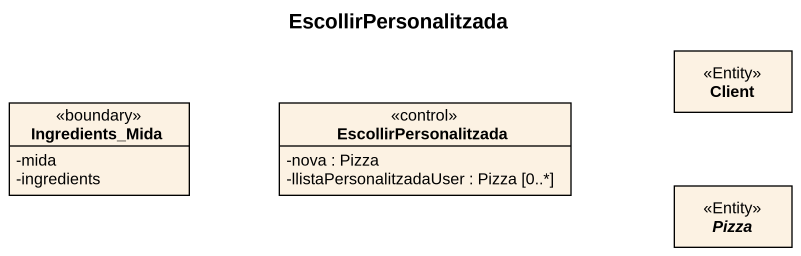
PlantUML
@startuml
title EscollirPersonalitzada
hide circle
hide empty members
skinparam classAttributeIconSize 0
class Client <<Entity>>
class Ingredients_Mida <<boundary>> {
  -mida
  -ingredients
}
class EscollirPersonalitzada <<control>> {
  -nova : Pizza
  -llistaPersonalitzadaUser : Pizza [0..*]
}
abstract class Pizza <<Entity>>
@enduml
